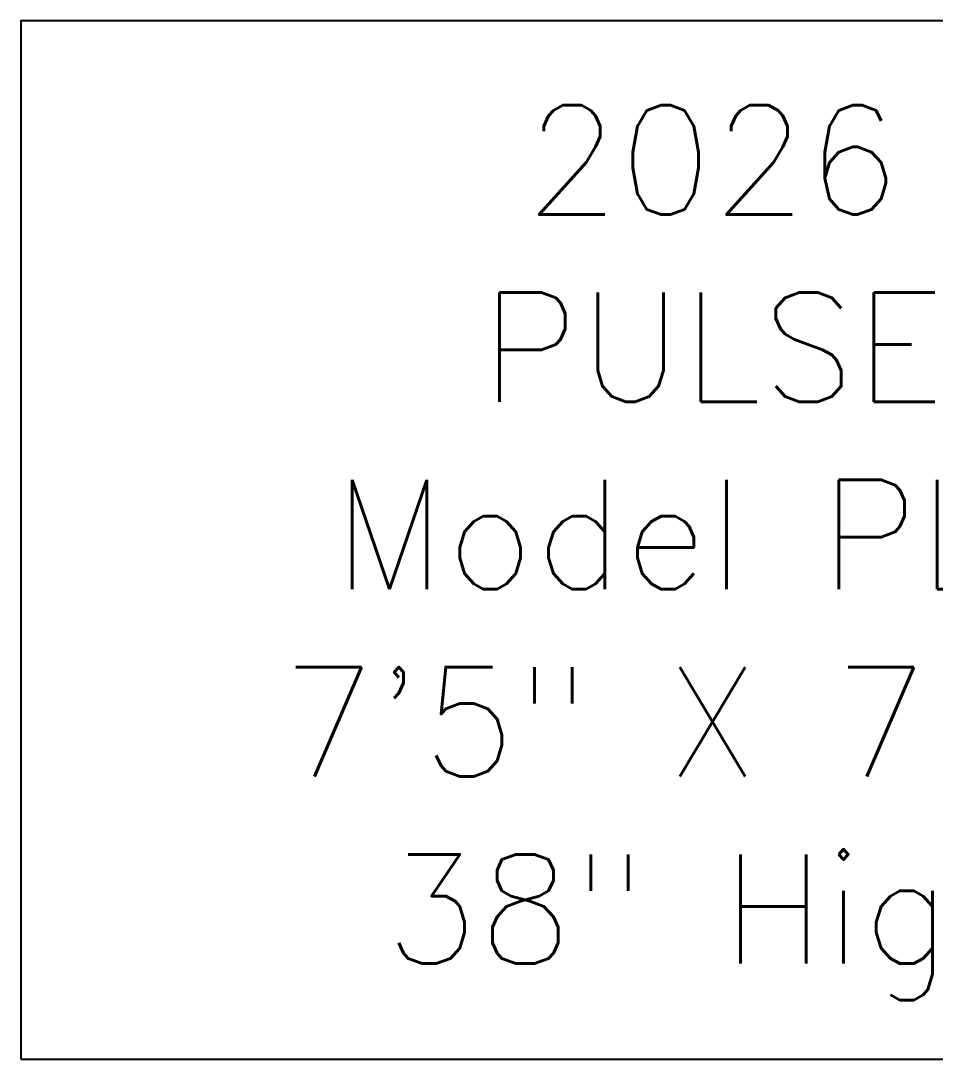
# Model space of a CAD drawing. Extents: x 409 to 498, y 628 to 778.
# Drawn here: x 427.74 to 461.23, y 740.46 to 778.48 of the extents above; entities that cross this region are included whole.
import ezdxf
from ezdxf.enums import TextEntityAlignment as Align

# ---------------------------------------------------------------- set-up
doc = ezdxf.new("R2010")
doc.units = 0
doc.header["$MEASUREMENT"] = 0
doc.layers.add('DIM', color=3, linetype='Continuous')
doc.styles.add('SIMPLEX', font='simplex')

msp = doc.modelspace()

# ---------------------------------------------------------------- linework, layer by layer
at = {"layer": 'DIM', "color": 4}
msp.add_lwpolyline([(427.744, 740.46), (478.41, 740.46), (478.41, 778.484), (427.744, 778.484)], close=True, dxfattribs=at)

# ---------------------------------------------------------------- texts
at = {"layer": 'DIM', "style": 'SIMPLEX'}
for s, p in [('2026', (453.077, 771.389)), ('PULSE', (453.077, 764.532)), ('Model PLS', (453.077, 757.675)), ('7\'5" X 7\'5"', (453.077, 750.818)), ('38" High', (453.077, 743.96))]:
    msp.add_text(s, height=4, dxfattribs=at).set_placement(p, align=Align.CENTER)

doc.saveas('drawing.dxf')
